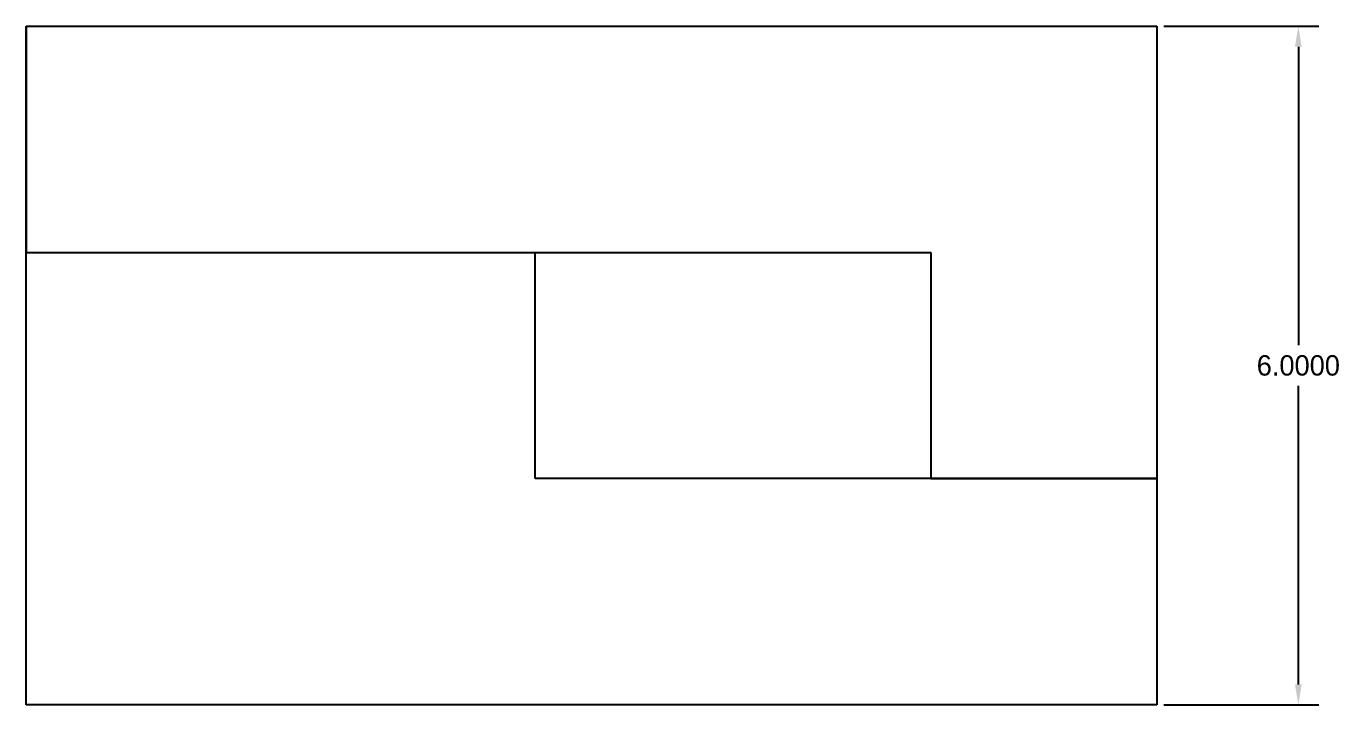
# Model space of a CAD drawing. Header units: inches. Extents: x 36.3 to 109.6, y 5.6 to 49.8.
# Drawn here: x 97.99 to 109.61, y 43.77 to 49.77 of the extents above; entities that cross this region are included whole.
import ezdxf

# ---------------------------------------------------------------- set-up
doc = ezdxf.new("R2010")
doc.units = ezdxf.units.IN
doc.header["$MEASUREMENT"] = 0
doc.dimstyles.get("Standard").update_dxf_attribs({"dimtxt": 0.18, "dimasz": 0.18, "dimexe": 0.18, "dimexo": 0.0625, "dimgap": 0.09, "dimtad": 0, "dimtih": 1, "dimtoh": 1, "dimdec": 4, "dimzin": 0, "dimdsep": 46, "dimtxsty": 'Standard', "dimcen": 0.09, "dimadec": 0, "dimazin": 0, "dimtfac": 1, "dimtdec": 4, "dimtofl": 0, "dimtmove": 0, "dimatfit": 3, "dimfxl": 1, "dimtolj": 1, "dimtzin": 0, "dimarcsym": 0})

# ---------------------------------------------------------------- blocks, each defined once
blk = doc.blocks.new('*D8')
at = {"color": 0, "lineweight": -2}
for p, q in [((108.05, 49.765), (109.42, 49.765)), ((109.24, 49.585), (109.24, 46.945)), ((109.24, 43.945), (109.24, 46.585)), ((108.05, 43.765), (109.42, 43.765))]:
    blk.add_line(p, q, dxfattribs=at)
at = {"color": 0}
for points in [[(109.21, 49.585), (109.27, 49.585), (109.24, 49.765)], [(109.21, 43.945), (109.27, 43.945), (109.24, 43.765)]]:
    blk.add_solid(points, dxfattribs=at)
at = {"layer": 'Defpoints', "color": 0}
for p in [(107.988, 49.765), (107.988, 43.765), (109.24, 43.765)]:
    blk.add_point(p, dxfattribs=at)
at = {"color": 0, "insert": (109.24, 46.765), "char_height": 0.18, "attachment_point": 5}
blk.add_mtext('\\A1;6.0000', dxfattribs=at)

msp = doc.modelspace()

# ---------------------------------------------------------------- linework, layer by layer
for p, q in [((97.98799, 49.76531), (107.98799, 49.76531)), ((97.98799, 43.76531), (97.98799, 49.76531)), ((97.98799, 49.76531), (97.98799, 49.76531)), ((97.98799, 49.76531), (97.98799, 47.76531)), ((107.98799, 49.76531), (107.98799, 43.76531)), ((97.98799, 47.76531), (105.98799, 47.76531)), ((102.48799, 45.76531), (102.48799, 47.76531)), ((105.98799, 47.76531), (105.98799, 45.76531)), ((107.98799, 45.76531), (102.48799, 45.76531)), ((105.98799, 45.76531), (107.98799, 45.76531)), ((107.98799, 43.76531), (97.98799, 43.76531))]:
    msp.add_line(p, q)

# ---------------------------------------------------------------- dimensions: what is measured, and where the dimension line sits
dim = msp.add_linear_dim(base=(109.23999, 43.76531), p1=(107.98799, 49.76531), p2=(107.98799, 43.76531), angle=90, dimstyle='Standard')
dim.commit()
dim.dimension.update_dxf_attribs({"geometry": '*D8', "text_midpoint": (109.23999, 46.76531)})

doc.saveas('drawing.dxf')
